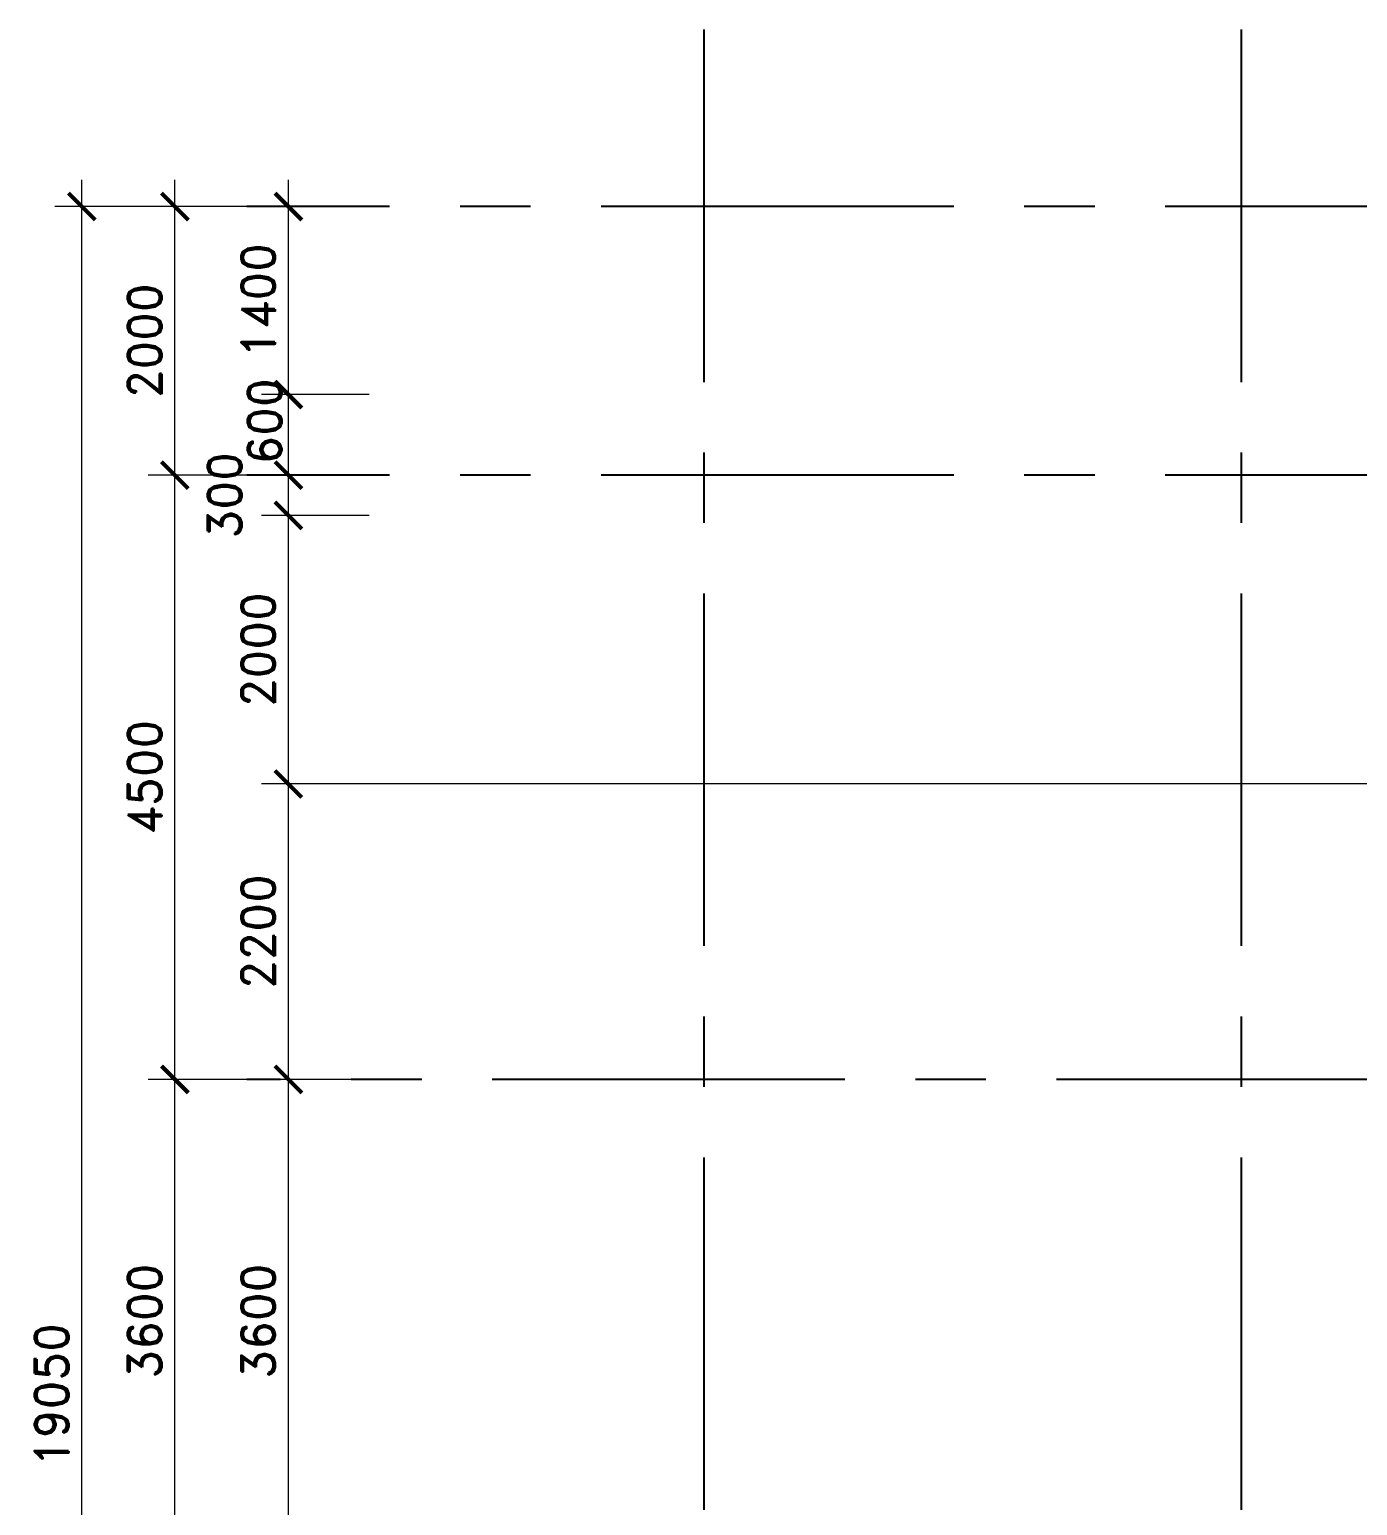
# Model space of a CAD drawing. Header units: inches. Extents: x 452443 to 881249, y 975131 to 1198310.
# Drawn here: x 649681 to 659566, y 1044537 to 1055529 of the extents above; entities that cross this region are included whole.
import ezdxf

# ---------------------------------------------------------------- set-up
doc = ezdxf.new("R2010")
doc.units = ezdxf.units.IN
doc.header["$LTSCALE"] = 3.5
doc.header["$MEASUREMENT"] = 0
doc.linetypes.add('CENTER', pattern=[2, 1.25, -0.25, 0.25, -0.25])
doc.layers.add('thuocdo', color=3, linetype='Continuous')
doc.layers.add('Truc', color=252, linetype='Continuous')
doc.styles.add('romand', font='romand.shx')
doc.dimstyles.new('TL100', dxfattribs={"dimscale": 100, "dimtxt": 2.5, "dimasz": 2, "dimexe": 2, "dimexo": 1, "dimgap": 1, "dimtad": 1, "dimdec": 0, "dimzin": 0, "dimdsep": 46, "dimtxsty": 'romand', "dimblk": 'ARCHTICK', "dimcen": 2, "dimdle": 2, "dimclrd": 256, "dimclre": 256, "dimclrt": 7, "dimadec": 0, "dimazin": 0, "dimtfac": 0.004, "dimtdec": 0, "dimtmove": 2, "dimatfit": 3, "dimfxl": 1, "dimtolj": 1, "dimtzin": 0, "dimlwd": 20, "dimlwe": 20, "dimarcsym": 1})

# ---------------------------------------------------------------- blocks, each defined once
blk = doc.blocks.new('_ArchTick')
at = {"color": 0, "linetype": 'ByBlock', "const_width": 0.15}
blk.add_lwpolyline([(-0.5, -0.5), (0.5, 0.5)], dxfattribs=at)
blk = doc.blocks.new('*D2289')
at = {"layer": 'DEFPOINTS', "color": 0}
for p in [(651608, 1049910), (659800, 1049910), (652308, 1047710)]:
    blk.add_point(p, dxfattribs=at)
at = {"layer": 'thuocdo', "linetype": 'Continuous', "lineweight": 20}
for p, q in [((651608, 1047510), (651608, 1050110)), ((659700, 1049910), (651408, 1049910)), ((652208, 1047710), (651408, 1047710))]:
    blk.add_line(p, q, dxfattribs=at)
at = {"layer": 'thuocdo', "lineweight": 20, "xscale": 200, "yscale": 200, "zscale": 200}
for p, rotation in [((651608, 1049910), 90), ((651608, 1047710), 270)]:
    blk.add_blockref('_ArchTick', p, dxfattribs=dict(at, rotation=rotation))
at = {"layer": 'thuocdo', "color": 7, "insert": (651383, 1048810), "char_height": 250, "attachment_point": 5, "rotation": 90, "style": 'romand'}
blk.add_mtext('\\A1;2200', dxfattribs=at)
blk = doc.blocks.new('*D2290')
at = {"layer": 'DEFPOINTS', "color": 0}
for p in [(651608, 1051910), (652308, 1051910), (659800, 1049910)]:
    blk.add_point(p, dxfattribs=at)
at = {"layer": 'thuocdo', "linetype": 'Continuous', "lineweight": 20}
for p, q in [((651608, 1049710), (651608, 1052110)), ((652208, 1051910), (651408, 1051910)), ((659700, 1049910), (651408, 1049910))]:
    blk.add_line(p, q, dxfattribs=at)
at = {"layer": 'thuocdo', "lineweight": 20, "xscale": 200, "yscale": 200, "zscale": 200}
for p, rotation in [((651608, 1051910), 90), ((651608, 1049910), 270)]:
    blk.add_blockref('_ArchTick', p, dxfattribs=dict(at, rotation=rotation))
at = {"layer": 'thuocdo', "color": 7, "insert": (651383, 1050910), "char_height": 250, "attachment_point": 5, "rotation": 90, "style": 'romand'}
blk.add_mtext('\\A1;2000', dxfattribs=at)
blk = doc.blocks.new('*D2291')
at = {"layer": 'DEFPOINTS', "color": 0}
for p in [(651608, 1052210), (652308, 1052210), (652308, 1051910)]:
    blk.add_point(p, dxfattribs=at)
at = {"layer": 'thuocdo', "linetype": 'Continuous', "lineweight": 20}
for p, q in [((651608, 1051710), (651608, 1052410)), ((652208, 1052210), (651408, 1052210)), ((652208, 1051910), (651408, 1051910))]:
    blk.add_line(p, q, dxfattribs=at)
at = {"layer": 'thuocdo', "lineweight": 20, "xscale": 200, "yscale": 200, "zscale": 200}
for p, rotation in [((651608, 1052210), 90), ((651608, 1051910), 270)]:
    blk.add_blockref('_ArchTick', p, dxfattribs=dict(at, rotation=rotation))
at = {"layer": 'thuocdo', "color": 7, "insert": (651133, 1052060), "char_height": 250, "attachment_point": 5, "rotation": 90, "style": 'romand'}
blk.add_mtext('\\A1;300', dxfattribs=at)
blk = doc.blocks.new('*D2292')
at = {"layer": 'DEFPOINTS', "color": 0}
for p in [(651608, 1052810), (652308, 1052810), (652308, 1052210)]:
    blk.add_point(p, dxfattribs=at)
at = {"layer": 'thuocdo', "linetype": 'Continuous', "lineweight": 20}
for p, q in [((651608, 1052010), (651608, 1053010)), ((652208, 1052810), (651408, 1052810)), ((652208, 1052210), (651408, 1052210))]:
    blk.add_line(p, q, dxfattribs=at)
at = {"layer": 'thuocdo', "lineweight": 20, "xscale": 200, "yscale": 200, "zscale": 200}
for p, rotation in [((651608, 1052810), 90), ((651608, 1052210), 270)]:
    blk.add_blockref('_ArchTick', p, dxfattribs=dict(at, rotation=rotation))
at = {"layer": 'thuocdo', "color": 7, "insert": (651431, 1052610), "char_height": 250, "attachment_point": 5, "rotation": 90, "style": 'romand'}
blk.add_mtext('\\A1;600', dxfattribs=at)
blk = doc.blocks.new('*D2293')
at = {"layer": 'DEFPOINTS', "color": 0}
for p in [(651608, 1054210), (652308, 1054210), (652308, 1052810)]:
    blk.add_point(p, dxfattribs=at)
at = {"layer": 'thuocdo', "linetype": 'Continuous', "lineweight": 20}
for p, q in [((651608, 1052610), (651608, 1054410)), ((652208, 1054210), (651408, 1054210)), ((652208, 1052810), (651408, 1052810))]:
    blk.add_line(p, q, dxfattribs=at)
at = {"layer": 'thuocdo', "lineweight": 20, "xscale": 200, "yscale": 200, "zscale": 200}
for p, rotation in [((651608, 1054210), 90), ((651608, 1052810), 270)]:
    blk.add_blockref('_ArchTick', p, dxfattribs=dict(at, rotation=rotation))
at = {"layer": 'thuocdo', "color": 7, "insert": (651383, 1053510), "char_height": 250, "attachment_point": 5, "rotation": 90, "style": 'romand'}
blk.add_mtext('\\A1;1400', dxfattribs=at)
blk = doc.blocks.new('*D2295')
at = {"layer": 'DEFPOINTS', "color": 0}
for p in [(651608, 1047710), (652308, 1047710), (652308, 1044110)]:
    blk.add_point(p, dxfattribs=at)
at = {"layer": 'thuocdo', "linetype": 'Continuous', "lineweight": 20}
for p, q in [((651608, 1043910), (651608, 1047910)), ((652208, 1047710), (651408, 1047710)), ((652208, 1044110), (651408, 1044110))]:
    blk.add_line(p, q, dxfattribs=at)
at = {"layer": 'thuocdo', "lineweight": 20, "xscale": 200, "yscale": 200, "zscale": 200}
for p, rotation in [((651608, 1047710), 90), ((651608, 1044110), 270)]:
    blk.add_blockref('_ArchTick', p, dxfattribs=dict(at, rotation=rotation))
at = {"layer": 'thuocdo', "color": 7, "insert": (651383, 1045910), "char_height": 250, "attachment_point": 5, "rotation": 90, "style": 'romand'}
blk.add_mtext('\\A1;3600', dxfattribs=at)
blk = doc.blocks.new('*D2298')
at = {"layer": 'DEFPOINTS', "color": 0}
for p in [(650763, 1047710), (652308, 1047710), (652308, 1044110)]:
    blk.add_point(p, dxfattribs=at)
at = {"layer": 'thuocdo', "lineweight": 20}
for p, q in [((650763, 1043910), (650763, 1047910)), ((652208, 1047710), (650563, 1047710)), ((652208, 1044110), (650563, 1044110))]:
    blk.add_line(p, q, dxfattribs=at)
at = {"layer": 'thuocdo', "lineweight": 20, "xscale": 200, "yscale": 200, "zscale": 200}
for p, rotation in [((650763, 1047710), 90), ((650763, 1044110), 270)]:
    blk.add_blockref('_ArchTick', p, dxfattribs=dict(at, rotation=rotation))
at = {"layer": 'thuocdo', "color": 7, "insert": (650538, 1045910), "char_height": 250, "attachment_point": 5, "rotation": 90, "style": 'romand'}
blk.add_mtext('\\A1;3600', dxfattribs=at)
blk = doc.blocks.new('*D2299')
at = {"layer": 'DEFPOINTS', "color": 0}
for p in [(650763, 1052210), (652308, 1052210), (652308, 1047710)]:
    blk.add_point(p, dxfattribs=at)
at = {"layer": 'thuocdo', "lineweight": 20}
for p, q in [((650763, 1047510), (650763, 1052410)), ((652208, 1052210), (650563, 1052210)), ((652208, 1047710), (650563, 1047710))]:
    blk.add_line(p, q, dxfattribs=at)
at = {"layer": 'thuocdo', "lineweight": 20, "xscale": 200, "yscale": 200, "zscale": 200}
for p, rotation in [((650763, 1052210), 90), ((650763, 1047710), 270)]:
    blk.add_blockref('_ArchTick', p, dxfattribs=dict(at, rotation=rotation))
at = {"layer": 'thuocdo', "color": 7, "insert": (650538, 1049960), "char_height": 250, "attachment_point": 5, "rotation": 90, "style": 'romand'}
blk.add_mtext('\\A1;4500', dxfattribs=at)
blk = doc.blocks.new('*D2300')
at = {"layer": 'DEFPOINTS', "color": 0}
for p in [(650763, 1054210), (652308, 1054210), (652308, 1052210)]:
    blk.add_point(p, dxfattribs=at)
at = {"layer": 'thuocdo', "lineweight": 20}
for p, q in [((650763, 1052010), (650763, 1054410)), ((652208, 1054210), (650563, 1054210)), ((652208, 1052210), (650563, 1052210))]:
    blk.add_line(p, q, dxfattribs=at)
at = {"layer": 'thuocdo', "lineweight": 20, "xscale": 200, "yscale": 200, "zscale": 200}
for p, rotation in [((650763, 1054210), 90), ((650763, 1052210), 270)]:
    blk.add_blockref('_ArchTick', p, dxfattribs=dict(at, rotation=rotation))
at = {"layer": 'thuocdo', "color": 7, "insert": (650538, 1053210), "char_height": 250, "attachment_point": 5, "rotation": 90, "style": 'romand'}
blk.add_mtext('\\A1;2000', dxfattribs=at)
blk = doc.blocks.new('*D2301')
at = {"layer": 'DEFPOINTS', "color": 0}
for p in [(650070, 1054210), (652308, 1054210), (652062, 1036510)]:
    blk.add_point(p, dxfattribs=at)
at = {"layer": 'thuocdo', "lineweight": 20}
for p, q in [((650070, 1036310), (650070, 1054410)), ((652208, 1054210), (649870, 1054210)), ((651962, 1036510), (649870, 1036510))]:
    blk.add_line(p, q, dxfattribs=at)
at = {"layer": 'thuocdo', "lineweight": 20, "xscale": 200, "yscale": 200, "zscale": 200}
for p, rotation in [((650070, 1054210), 90), ((650070, 1036510), 270)]:
    blk.add_blockref('_ArchTick', p, dxfattribs=dict(at, rotation=rotation))
at = {"layer": 'thuocdo', "color": 7, "insert": (649845, 1045360), "char_height": 250, "attachment_point": 5, "rotation": 90, "style": 'romand'}
blk.add_mtext('\\A1;19050', dxfattribs=at)

msp = doc.modelspace()

# ---------------------------------------------------------------- linework, layer by layer
at = {"layer": 'Truc', "linetype": 'CENTER', "ltscale": 600}
for p, q in [((677560.6, 1054210.4), (651298, 1054210.4)), ((677560.6, 1052210.4), (651298, 1052210.4)), ((668350.3, 1047710.4), (651298, 1047710.4))]:
    msp.add_line(p, q, dxfattribs=at)
for points in [[(654700.3, 1055528.7), (654700.3, 1033931.6)], [(658700.3, 1055528.7), (658700.3, 1033931.6)]]:
    msp.add_lwpolyline(points, dxfattribs=at)

# ---------------------------------------------------------------- dimensions: what is measured, and where the dimension line sits
at = {"layer": 'thuocdo'}
dim = msp.add_linear_dim(base=(650069.9, 1054210.4), p1=(652062.1, 1036510.4), p2=(652308.2, 1054210.4), angle=90, text='19050', dimstyle='TL100', override={"dimfxl": 10, "dimarcsym": 1}, dxfattribs=at)
dim.commit()
dim.dimension.update_dxf_attribs({"geometry": '*D2301', "text_midpoint": (649844.9, 1045360.4)})
for base, p1, p2, picture, middle in [((650763.4, 1054210.4), (652308.2, 1052210.4), (652308.2, 1054210.4), '*D2300', (650538.4, 1053210.4)), ((650763.4, 1052210.4), (652308.2, 1047710.4), (652308.2, 1052210.4), '*D2299', (650538.4, 1049960.4)), ((650763.4, 1047710.4), (652308.2, 1044110.4), (652308.2, 1047710.4), '*D2298', (650538.4, 1045910.4))]:
    dim = msp.add_linear_dim(base=base, p1=p1, p2=p2, angle=90, dimstyle='TL100', override={"dimfxl": 10, "dimarcsym": 1}, dxfattribs=at)
    dim.commit()
    dim.dimension.update_dxf_attribs({"geometry": picture, "text_midpoint": middle})
for base, p1, p2, picture, middle in [((651608.2, 1054210.4), (652308.2, 1052810.4), (652308.2, 1054210.4), '*D2293', (651383.2, 1053510.4)), ((651608.2, 1052210.4), (652308.2, 1051910.4), (652308.2, 1052210.4), '*D2291', (651133.2, 1052060.4)), ((651608.2, 1051910.4), (659800.3, 1049910.4), (652308.2, 1051910.4), '*D2290', (651383.2, 1050910.4)), ((651608.2, 1049910.4), (652308.2, 1047710.4), (659800.3, 1049910.4), '*D2289', (651383.2, 1048810.4))]:
    dim = msp.add_linear_dim(base=base, p1=p1, p2=p2, angle=90, dimstyle='TL100', dxfattribs=at)
    dim.commit()
    dim.dimension.update_dxf_attribs({"geometry": picture, "text_midpoint": middle})
dim = msp.add_linear_dim(base=(651608.2, 1052810.4), p1=(652308.2, 1052210.4), p2=(652308.2, 1052810.4), angle=90, dimstyle='TL100', dxfattribs=at)
dim.commit()
dim.dimension.update_dxf_attribs({"geometry": '*D2292', "text_midpoint": (651430.5, 1052610.4), "dimtype": 160})
dim = msp.add_linear_dim(base=(651608.2, 1047710.4), p1=(652308.2, 1044110.4), p2=(652308.2, 1047710.4), angle=90, text='3600', dimstyle='TL100', dxfattribs=at)
dim.commit()
dim.dimension.update_dxf_attribs({"geometry": '*D2295', "text_midpoint": (651383.2, 1045910.4)})

doc.saveas('drawing.dxf')
